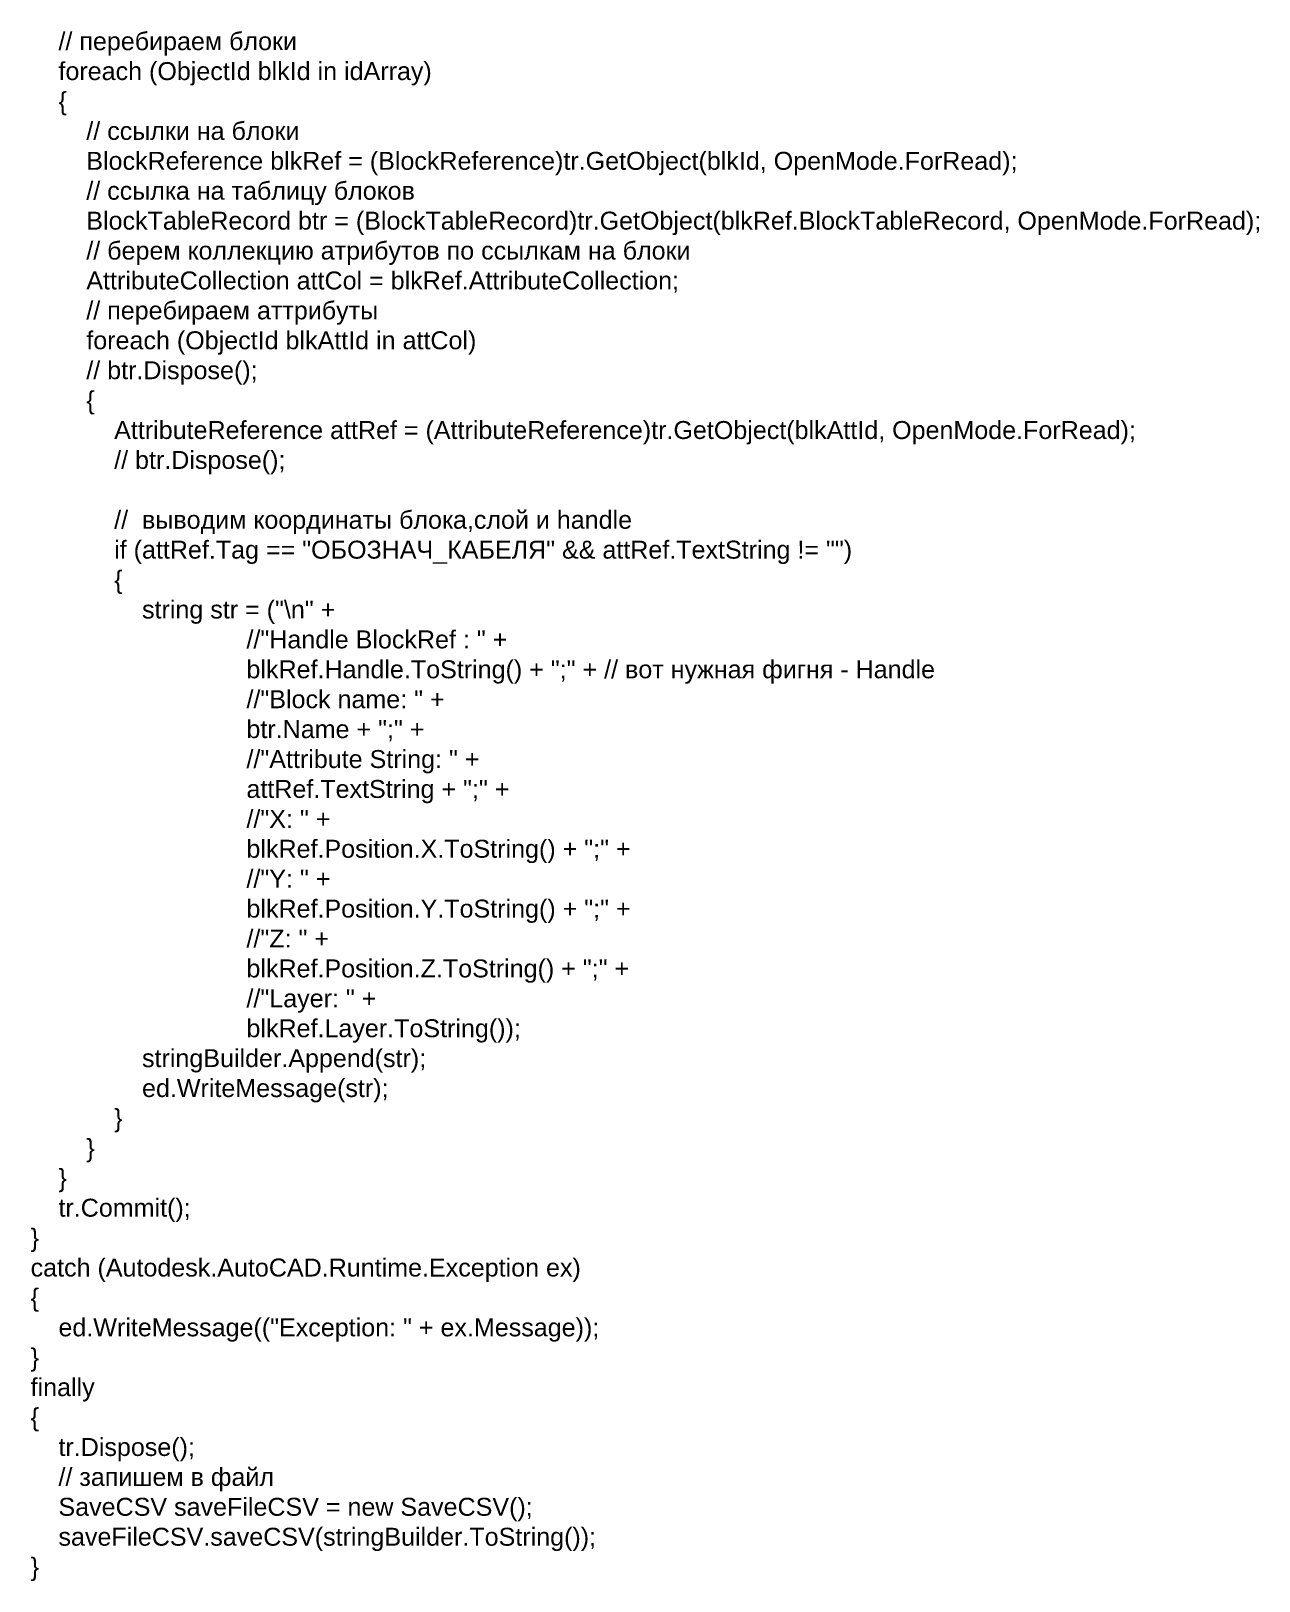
# Model space of a CAD drawing. Header units: millimetres. Extents: x -72 to 1891, y 0 to 2153.
# Drawn here: x 211.9 to 383, y 1916.4 to 2132.3 of the extents above; entities that cross this region are included whole.
import ezdxf

# ---------------------------------------------------------------- set-up
doc = ezdxf.new("R2010")
doc.units = ezdxf.units.MM
doc.styles.get("Standard").update_dxf_attribs({"font": 'arial.ttf'})

msp = doc.modelspace()

# ---------------------------------------------------------------- texts
at = {"insert": (200.19, 2140.49), "char_height": 2.5, "width": 191.967, "attachment_point": 1}
msp.add_mtext('\\P\\P                // перебираем блоки\\P                foreach (ObjectId blkId in idArray)\\P                \\{\\P                    // ссылки на блоки\\P                    BlockReference blkRef = (BlockReference)tr.GetObject(blkId, OpenMode.ForRead);\\P                    // ссылка на таблицу блоков\\P                    BlockTableRecord btr = (BlockTableRecord)tr.GetObject(blkRef.BlockTableRecord, OpenMode.ForRead);\\P                    // берем коллекцию атрибутов по ссылкам на блоки\\P                    AttributeCollection attCol = blkRef.AttributeCollection;\\P                    // перебираем аттрибуты\\P                    foreach (ObjectId blkAttId in attCol)\\P                    // btr.Dispose();\\P                    \\{\\P                        AttributeReference attRef = (AttributeReference)tr.GetObject(blkAttId, OpenMode.ForRead);\\P                        // btr.Dispose();\\P                        \\P                        //  выводим координаты блока,слой и handle\\P                        if (attRef.Tag == "ОБОЗНАЧ_КАБЕЛЯ" && attRef.TextString != "")\\P                        \\{\\P                            string str = ("\\\\n" +\\P                                           //"Handle BlockRef : " + \\P                                           blkRef.Handle.ToString() + ";" + // вот нужная фигня - Handle\\P                                           //"Block name: " + \\P                                           btr.Name + ";" +\\P                                           //"Attribute String: " + \\P                                           attRef.TextString + ";" +\\P                                           //"X: " + \\P                                           blkRef.Position.X.ToString() + ";" +\\P                                           //"Y: " + \\P                                           blkRef.Position.Y.ToString() + ";" +\\P                                           //"Z: " + \\P                                           blkRef.Position.Z.ToString() + ";" +\\P                                           //"Layer: " + \\P                                           blkRef.Layer.ToString());\\P                            stringBuilder.Append(str);\\P                            ed.WriteMessage(str);\\P                        \\}\\P                    \\}\\P                \\}\\P                tr.Commit();\\P            \\}\\P            catch (Autodesk.AutoCAD.Runtime.Exception ex)\\P            \\{\\P                ed.WriteMessage(("Exception: " + ex.Message));\\P            \\}\\P            finally\\P            \\{\\P                tr.Dispose();\\P                // запишем в файл\\P                SaveCSV saveFileCSV = new SaveCSV();\\P                saveFileCSV.saveCSV(stringBuilder.ToString());\\P            \\}', dxfattribs=at)

doc.saveas('drawing.dxf')
